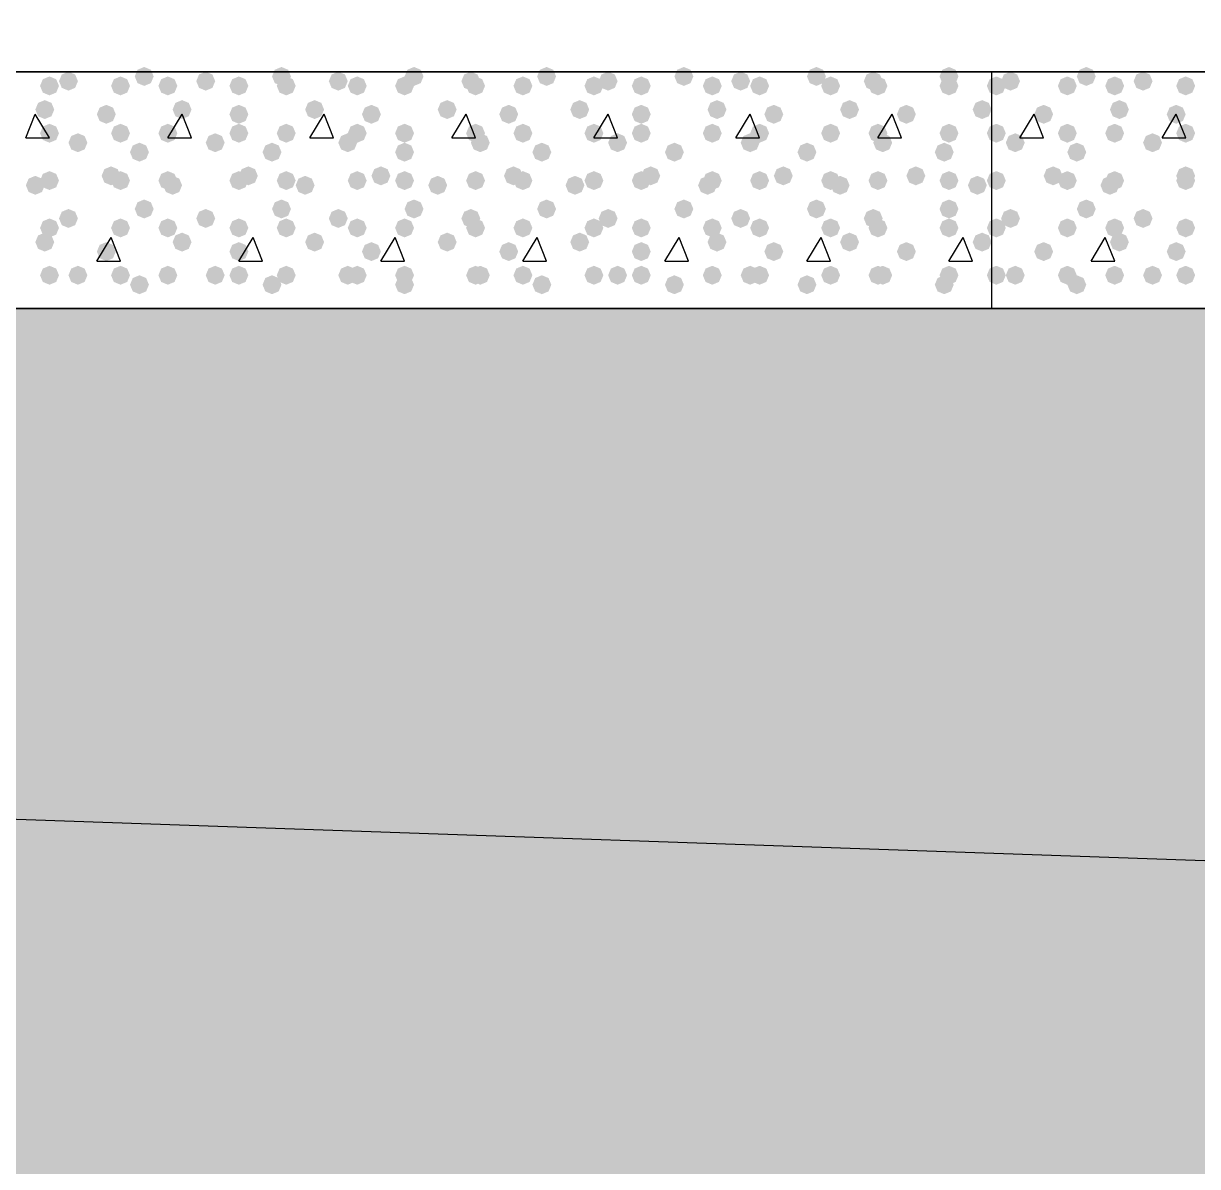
# Model space of a CAD drawing. Header units: millimetres. Extents: x 0 to 420, y 0 to 297.
# Drawn here: x 165.08 to 175.58, y 152.81 to 163.03 of the extents above; entities that cross this region are included whole.
import ezdxf

# ---------------------------------------------------------------- set-up
doc = ezdxf.new("R2010")
doc.units = ezdxf.units.MM
doc.layers.get('0').update_dxf_attribs({"linetype": 'CONTINUOUS'})

msp = doc.modelspace()

# ---------------------------------------------------------------- hatches: boundary and pattern name
at = {"true_color": 0x000008}
for points in [[(166.243, 162.56), (166.218129, 162.500204), (166.158333, 162.475333), (166.098538, 162.500204), (166.073667, 162.56), (166.098537, 162.619796), (166.158333, 162.644667), (166.218129, 162.619796)], [(167.470667, 162.56), (167.445796, 162.500204), (167.386, 162.475333), (167.326204, 162.500204), (167.301333, 162.56), (167.326204, 162.619796), (167.386, 162.644667), (167.445796, 162.619796)], [(168.656, 162.56), (168.631129, 162.500204), (168.571333, 162.475333), (168.511538, 162.500204), (168.486667, 162.56), (168.511537, 162.619796), (168.571333, 162.644667), (168.631129, 162.619796)], [(169.841333, 162.56), (169.816463, 162.500204), (169.756667, 162.475333), (169.696871, 162.500204), (169.672, 162.56), (169.696871, 162.619796), (169.756667, 162.644667), (169.816462, 162.619796)], [(171.069, 162.56), (171.044129, 162.500204), (170.984333, 162.475333), (170.924538, 162.500204), (170.899667, 162.56), (170.924537, 162.619796), (170.984333, 162.644667), (171.044129, 162.619796)], [(172.254333, 162.56), (172.229463, 162.500204), (172.169667, 162.475333), (172.109871, 162.500204), (172.085, 162.56), (172.109871, 162.619796), (172.169667, 162.644667), (172.229462, 162.619796)], [(173.439667, 162.56), (173.414796, 162.500204), (173.355, 162.475333), (173.295204, 162.500204), (173.270333, 162.56), (173.295204, 162.619796), (173.355, 162.644667), (173.414796, 162.619796)], [(165.396333, 162.475333), (165.371462, 162.415537), (165.311667, 162.390667), (165.251871, 162.415537), (165.227, 162.475333), (165.251871, 162.535129), (165.311667, 162.56), (165.371462, 162.535129)], [(165.565667, 162.517667), (165.540796, 162.457871), (165.481, 162.433), (165.421204, 162.457871), (165.396333, 162.517667), (165.421204, 162.577462), (165.481, 162.602333), (165.540796, 162.577463)], [(166.031333, 162.475333), (166.006463, 162.415537), (165.946667, 162.390667), (165.886871, 162.415537), (165.862, 162.475333), (165.886871, 162.535129), (165.946667, 162.56), (166.006462, 162.535129)], [(166.454667, 162.475333), (166.429796, 162.415537), (166.37, 162.390667), (166.310204, 162.415537), (166.285333, 162.475333), (166.310204, 162.535129), (166.37, 162.56), (166.429796, 162.535129)], [(166.793333, 162.517667), (166.768463, 162.457871), (166.708667, 162.433), (166.648871, 162.457871), (166.624, 162.517667), (166.648871, 162.577462), (166.708667, 162.602333), (166.768462, 162.577463)], [(167.089667, 162.475333), (167.064796, 162.415537), (167.005, 162.390667), (166.945204, 162.415537), (166.920333, 162.475333), (166.945204, 162.535129), (167.005, 162.56), (167.064796, 162.535129)], [(167.513, 162.475333), (167.488129, 162.415537), (167.428333, 162.390667), (167.368538, 162.415537), (167.343667, 162.475333), (167.368537, 162.535129), (167.428333, 162.56), (167.488129, 162.535129)], [(167.978667, 162.517667), (167.953796, 162.457871), (167.894, 162.433), (167.834204, 162.457871), (167.809333, 162.517667), (167.834204, 162.577462), (167.894, 162.602333), (167.953796, 162.577463)], [(168.148, 162.475333), (168.123129, 162.415537), (168.063333, 162.390667), (168.003537, 162.415537), (167.978667, 162.475333), (168.003537, 162.535129), (168.063333, 162.56), (168.123129, 162.535129)], [(168.571333, 162.475333), (168.546462, 162.415537), (168.486667, 162.390667), (168.426871, 162.415537), (168.402, 162.475333), (168.426871, 162.535129), (168.486667, 162.56), (168.546462, 162.535129)], [(169.164, 162.517667), (169.139129, 162.457871), (169.079333, 162.433), (169.019538, 162.457871), (168.994667, 162.517667), (169.019537, 162.577462), (169.079333, 162.602333), (169.139129, 162.577463)], [(169.206333, 162.475333), (169.181462, 162.415537), (169.121667, 162.390667), (169.061871, 162.415537), (169.037, 162.475333), (169.061871, 162.535129), (169.121667, 162.56), (169.181462, 162.535129)], [(169.629667, 162.475333), (169.604796, 162.415537), (169.545, 162.390667), (169.485204, 162.415537), (169.460333, 162.475333), (169.485204, 162.535129), (169.545, 162.56), (169.604796, 162.535129)], [(170.264667, 162.475333), (170.239796, 162.415537), (170.18, 162.390667), (170.120204, 162.415537), (170.095333, 162.475333), (170.120204, 162.535129), (170.18, 162.56), (170.239796, 162.535129)], [(170.391667, 162.517667), (170.366796, 162.457871), (170.307, 162.433), (170.247204, 162.457871), (170.222333, 162.517667), (170.247204, 162.577462), (170.307, 162.602333), (170.366796, 162.577463)], [(170.688, 162.475333), (170.663129, 162.415537), (170.603333, 162.390667), (170.543538, 162.415537), (170.518667, 162.475333), (170.543537, 162.535129), (170.603333, 162.56), (170.663129, 162.535129)], [(171.323, 162.475333), (171.298129, 162.415537), (171.238333, 162.390667), (171.178538, 162.415537), (171.153667, 162.475333), (171.178537, 162.535129), (171.238333, 162.56), (171.298129, 162.535129)], [(171.577, 162.517667), (171.552129, 162.457871), (171.492333, 162.433), (171.432538, 162.457871), (171.407667, 162.517667), (171.432537, 162.577462), (171.492333, 162.602333), (171.552129, 162.577463)], [(171.746333, 162.475333), (171.721462, 162.415537), (171.661667, 162.390667), (171.601871, 162.415537), (171.577, 162.475333), (171.601871, 162.535129), (171.661667, 162.56), (171.721462, 162.535129)], [(172.381333, 162.475333), (172.356462, 162.415537), (172.296667, 162.390667), (172.236871, 162.415537), (172.212, 162.475333), (172.236871, 162.535129), (172.296667, 162.56), (172.356462, 162.535129)], [(172.762333, 162.517667), (172.737462, 162.457871), (172.677667, 162.433), (172.617871, 162.457871), (172.593, 162.517667), (172.617871, 162.577462), (172.677667, 162.602333), (172.737462, 162.577463)], [(172.804667, 162.475333), (172.779796, 162.415537), (172.72, 162.390667), (172.660204, 162.415537), (172.635333, 162.475333), (172.660204, 162.535129), (172.72, 162.56), (172.779796, 162.535129)], [(173.439667, 162.475333), (173.414796, 162.415537), (173.355, 162.390667), (173.295204, 162.415537), (173.270333, 162.475333), (173.295204, 162.535129), (173.355, 162.56), (173.414796, 162.535129)], [(165.354, 162.263667), (165.329129, 162.203871), (165.269333, 162.179), (165.209538, 162.203871), (165.184667, 162.263667), (165.209537, 162.323462), (165.269333, 162.348333), (165.329129, 162.323463)], [(166.581667, 162.263667), (166.556796, 162.203871), (166.497, 162.179), (166.437204, 162.203871), (166.412333, 162.263667), (166.437204, 162.323462), (166.497, 162.348333), (166.556796, 162.323463)], [(167.767, 162.263667), (167.742129, 162.203871), (167.682333, 162.179), (167.622537, 162.203871), (167.597667, 162.263667), (167.622537, 162.323462), (167.682333, 162.348333), (167.742129, 162.323463)], [(168.952333, 162.263667), (168.927462, 162.203871), (168.867667, 162.179), (168.807871, 162.203871), (168.783, 162.263667), (168.807871, 162.323462), (168.867667, 162.348333), (168.927462, 162.323463)], [(170.137667, 162.263667), (170.112796, 162.203871), (170.053, 162.179), (169.993204, 162.203871), (169.968333, 162.263667), (169.993204, 162.323462), (170.053, 162.348333), (170.112796, 162.323463)], [(171.365333, 162.263667), (171.340462, 162.203871), (171.280667, 162.179), (171.220871, 162.203871), (171.196, 162.263667), (171.220871, 162.323462), (171.280667, 162.348333), (171.340462, 162.323463)], [(172.550667, 162.263667), (172.525796, 162.203871), (172.466, 162.179), (172.406204, 162.203871), (172.381333, 162.263667), (172.406204, 162.323462), (172.466, 162.348333), (172.525796, 162.323463)], [(173.736, 162.263667), (173.711129, 162.203871), (173.651333, 162.179), (173.591538, 162.203871), (173.566667, 162.263667), (173.591537, 162.323462), (173.651333, 162.348333), (173.711129, 162.323463)], [(165.904333, 162.221333), (165.879462, 162.161537), (165.819667, 162.136667), (165.759871, 162.161537), (165.735, 162.221333), (165.759871, 162.281129), (165.819667, 162.306), (165.879462, 162.281129)], [(167.089667, 162.221333), (167.064796, 162.161537), (167.005, 162.136667), (166.945204, 162.161537), (166.920333, 162.221333), (166.945204, 162.281129), (167.005, 162.306), (167.064796, 162.281129)], [(168.275, 162.221333), (168.250129, 162.161537), (168.190333, 162.136667), (168.130538, 162.161537), (168.105667, 162.221333), (168.130537, 162.281129), (168.190333, 162.306), (168.250129, 162.281129)], [(169.502667, 162.221333), (169.477796, 162.161537), (169.418, 162.136667), (169.358204, 162.161537), (169.333333, 162.221333), (169.358204, 162.281129), (169.418, 162.306), (169.477796, 162.281129)], [(170.688, 162.221333), (170.663129, 162.161537), (170.603333, 162.136667), (170.543538, 162.161537), (170.518667, 162.221333), (170.543537, 162.281129), (170.603333, 162.306), (170.663129, 162.281129)], [(171.873333, 162.221333), (171.848462, 162.161537), (171.788667, 162.136667), (171.728871, 162.161537), (171.704, 162.221333), (171.728871, 162.281129), (171.788667, 162.306), (171.848462, 162.281129)], [(173.058667, 162.221333), (173.033796, 162.161537), (172.974, 162.136667), (172.914204, 162.161537), (172.889333, 162.221333), (172.914204, 162.281129), (172.974, 162.306), (173.033796, 162.281129)], [(165.396333, 162.052), (165.371462, 161.992204), (165.311667, 161.967333), (165.251871, 161.992204), (165.227, 162.052), (165.251871, 162.111796), (165.311667, 162.136667), (165.371462, 162.111796)], [(166.031333, 162.052), (166.006463, 161.992204), (165.946667, 161.967333), (165.886871, 161.992204), (165.862, 162.052), (165.886871, 162.111796), (165.946667, 162.136667), (166.006462, 162.111796)], [(166.454667, 162.052), (166.429796, 161.992204), (166.37, 161.967333), (166.310204, 161.992204), (166.285333, 162.052), (166.310204, 162.111796), (166.37, 162.136667), (166.429796, 162.111796)], [(167.089667, 162.052), (167.064796, 161.992204), (167.005, 161.967333), (166.945204, 161.992204), (166.920333, 162.052), (166.945204, 162.111796), (167.005, 162.136667), (167.064796, 162.111796)], [(167.513, 162.052), (167.488129, 161.992204), (167.428333, 161.967333), (167.368538, 161.992204), (167.343667, 162.052), (167.368537, 162.111796), (167.428333, 162.136667), (167.488129, 162.111796)], [(168.148, 162.052), (168.123129, 161.992204), (168.063333, 161.967333), (168.003537, 161.992204), (167.978667, 162.052), (168.003537, 162.111796), (168.063333, 162.136667), (168.123129, 162.111796)], [(168.571333, 162.052), (168.546462, 161.992204), (168.486667, 161.967333), (168.426871, 161.992204), (168.402, 162.052), (168.426871, 162.111796), (168.486667, 162.136667), (168.546462, 162.111796)], [(169.206333, 162.052), (169.181462, 161.992204), (169.121667, 161.967333), (169.061871, 161.992204), (169.037, 162.052), (169.061871, 162.111796), (169.121667, 162.136667), (169.181462, 162.111796)], [(169.629667, 162.052), (169.604796, 161.992204), (169.545, 161.967333), (169.485204, 161.992204), (169.460333, 162.052), (169.485204, 162.111796), (169.545, 162.136667), (169.604796, 162.111796)], [(170.264667, 162.052), (170.239796, 161.992204), (170.18, 161.967333), (170.120204, 161.992204), (170.095333, 162.052), (170.120204, 162.111796), (170.18, 162.136667), (170.239796, 162.111796)], [(170.688, 162.052), (170.663129, 161.992204), (170.603333, 161.967333), (170.543538, 161.992204), (170.518667, 162.052), (170.543537, 162.111796), (170.603333, 162.136667), (170.663129, 162.111796)], [(171.323, 162.052), (171.298129, 161.992204), (171.238333, 161.967333), (171.178538, 161.992204), (171.153667, 162.052), (171.178537, 162.111796), (171.238333, 162.136667), (171.298129, 162.111796)], [(171.746333, 162.052), (171.721462, 161.992204), (171.661667, 161.967333), (171.601871, 161.992204), (171.577, 162.052), (171.601871, 162.111796), (171.661667, 162.136667), (171.721462, 162.111796)], [(172.381333, 162.052), (172.356462, 161.992204), (172.296667, 161.967333), (172.236871, 161.992204), (172.212, 162.052), (172.236871, 162.111796), (172.296667, 162.136667), (172.356462, 162.111796)], [(172.804667, 162.052), (172.779796, 161.992204), (172.72, 161.967333), (172.660204, 161.992204), (172.635333, 162.052), (172.660204, 162.111796), (172.72, 162.136667), (172.779796, 162.111796)], [(173.439667, 162.052), (173.414796, 161.992204), (173.355, 161.967333), (173.295204, 161.992204), (173.270333, 162.052), (173.295204, 162.111796), (173.355, 162.136667), (173.414796, 162.111796)], [(165.650333, 161.967333), (165.625462, 161.907537), (165.565667, 161.882667), (165.505871, 161.907537), (165.481, 161.967333), (165.505871, 162.027129), (165.565667, 162.052), (165.625462, 162.027129)], [(166.878, 161.967333), (166.853129, 161.907537), (166.793333, 161.882667), (166.733538, 161.907537), (166.708667, 161.967333), (166.733537, 162.027129), (166.793333, 162.052), (166.853129, 162.027129)], [(168.063333, 161.967333), (168.038462, 161.907537), (167.978667, 161.882667), (167.918871, 161.907537), (167.894, 161.967333), (167.918871, 162.027129), (167.978667, 162.052), (168.038462, 162.027129)], [(169.248667, 161.967333), (169.223796, 161.907537), (169.164, 161.882667), (169.104204, 161.907537), (169.079333, 161.967333), (169.104204, 162.027129), (169.164, 162.052), (169.223796, 162.027129)], [(170.476333, 161.967333), (170.451462, 161.907537), (170.391667, 161.882667), (170.331871, 161.907537), (170.307, 161.967333), (170.331871, 162.027129), (170.391667, 162.052), (170.451462, 162.027129)], [(171.661667, 161.967333), (171.636796, 161.907537), (171.577, 161.882667), (171.517204, 161.907537), (171.492333, 161.967333), (171.517204, 162.027129), (171.577, 162.052), (171.636796, 162.027129)], [(172.847, 161.967333), (172.822129, 161.907537), (172.762333, 161.882667), (172.702538, 161.907537), (172.677667, 161.967333), (172.702537, 162.027129), (172.762333, 162.052), (172.822129, 162.027129)], [(166.200667, 161.882667), (166.175796, 161.822871), (166.116, 161.798), (166.056204, 161.822871), (166.031333, 161.882667), (166.056204, 161.942462), (166.116, 161.967333), (166.175796, 161.942463)], [(167.386, 161.882667), (167.361129, 161.822871), (167.301333, 161.798), (167.241538, 161.822871), (167.216667, 161.882667), (167.241537, 161.942462), (167.301333, 161.967333), (167.361129, 161.942463)], [(168.571333, 161.882667), (168.546462, 161.822871), (168.486667, 161.798), (168.426871, 161.822871), (168.402, 161.882667), (168.426871, 161.942462), (168.486667, 161.967333), (168.546462, 161.942463)], [(169.799, 161.882667), (169.774129, 161.822871), (169.714333, 161.798), (169.654538, 161.822871), (169.629667, 161.882667), (169.654537, 161.942462), (169.714333, 161.967333), (169.774129, 161.942463)], [(170.984333, 161.882667), (170.959463, 161.822871), (170.899667, 161.798), (170.839871, 161.822871), (170.815, 161.882667), (170.839871, 161.942462), (170.899667, 161.967333), (170.959462, 161.942463)], [(172.169667, 161.882667), (172.144796, 161.822871), (172.085, 161.798), (172.025204, 161.822871), (172.000333, 161.882667), (172.025204, 161.942462), (172.085, 161.967333), (172.144796, 161.942463)], [(173.397333, 161.882667), (173.372462, 161.822871), (173.312667, 161.798), (173.252871, 161.822871), (173.228, 161.882667), (173.252871, 161.942462), (173.312667, 161.967333), (173.372462, 161.942463)], [(165.396333, 161.628667), (165.371462, 161.568871), (165.311667, 161.544), (165.251871, 161.568871), (165.227, 161.628667), (165.251871, 161.688462), (165.311667, 161.713333), (165.371462, 161.688463)], [(165.946667, 161.671), (165.921796, 161.611204), (165.862, 161.586333), (165.802204, 161.611204), (165.777333, 161.671), (165.802204, 161.730796), (165.862, 161.755667), (165.921796, 161.730796)], [(166.031333, 161.628667), (166.006463, 161.568871), (165.946667, 161.544), (165.886871, 161.568871), (165.862, 161.628667), (165.886871, 161.688462), (165.946667, 161.713333), (166.006462, 161.688463)], [(166.454667, 161.628667), (166.429796, 161.568871), (166.37, 161.544), (166.310204, 161.568871), (166.285333, 161.628667), (166.310204, 161.688462), (166.37, 161.713333), (166.429796, 161.688463)], [(167.089667, 161.628667), (167.064796, 161.568871), (167.005, 161.544), (166.945204, 161.568871), (166.920333, 161.628667), (166.945204, 161.688462), (167.005, 161.713333), (167.064796, 161.688463)], [(167.174333, 161.671), (167.149463, 161.611204), (167.089667, 161.586333), (167.029871, 161.611204), (167.005, 161.671), (167.029871, 161.730796), (167.089667, 161.755667), (167.149462, 161.730796)], [(167.513, 161.628667), (167.488129, 161.568871), (167.428333, 161.544), (167.368538, 161.568871), (167.343667, 161.628667), (167.368537, 161.688462), (167.428333, 161.713333), (167.488129, 161.688463)], [(168.148, 161.628667), (168.123129, 161.568871), (168.063333, 161.544), (168.003537, 161.568871), (167.978667, 161.628667), (168.003537, 161.688462), (168.063333, 161.713333), (168.123129, 161.688463)], [(168.359667, 161.671), (168.334796, 161.611204), (168.275, 161.586333), (168.215204, 161.611204), (168.190333, 161.671), (168.215204, 161.730796), (168.275, 161.755667), (168.334796, 161.730796)], [(168.571333, 161.628667), (168.546462, 161.568871), (168.486667, 161.544), (168.426871, 161.568871), (168.402, 161.628667), (168.426871, 161.688462), (168.486667, 161.713333), (168.546462, 161.688463)], [(169.206333, 161.628667), (169.181462, 161.568871), (169.121667, 161.544), (169.061871, 161.568871), (169.037, 161.628667), (169.061871, 161.688462), (169.121667, 161.713333), (169.181462, 161.688463)], [(169.545, 161.671), (169.520129, 161.611204), (169.460333, 161.586333), (169.400538, 161.611204), (169.375667, 161.671), (169.400537, 161.730796), (169.460333, 161.755667), (169.520129, 161.730796)], [(169.629667, 161.628667), (169.604796, 161.568871), (169.545, 161.544), (169.485204, 161.568871), (169.460333, 161.628667), (169.485204, 161.688462), (169.545, 161.713333), (169.604796, 161.688463)], [(170.264667, 161.628667), (170.239796, 161.568871), (170.18, 161.544), (170.120204, 161.568871), (170.095333, 161.628667), (170.120204, 161.688462), (170.18, 161.713333), (170.239796, 161.688463)], [(170.688, 161.628667), (170.663129, 161.568871), (170.603333, 161.544), (170.543538, 161.568871), (170.518667, 161.628667), (170.543537, 161.688462), (170.603333, 161.713333), (170.663129, 161.688463)], [(170.772667, 161.671), (170.747796, 161.611204), (170.688, 161.586333), (170.628204, 161.611204), (170.603333, 161.671), (170.628204, 161.730796), (170.688, 161.755667), (170.747796, 161.730796)], [(171.323, 161.628667), (171.298129, 161.568871), (171.238333, 161.544), (171.178538, 161.568871), (171.153667, 161.628667), (171.178537, 161.688462), (171.238333, 161.713333), (171.298129, 161.688463)], [(171.746333, 161.628667), (171.721462, 161.568871), (171.661667, 161.544), (171.601871, 161.568871), (171.577, 161.628667), (171.601871, 161.688462), (171.661667, 161.713333), (171.721462, 161.688463)], [(171.958, 161.671), (171.933129, 161.611204), (171.873333, 161.586333), (171.813538, 161.611204), (171.788667, 161.671), (171.813537, 161.730796), (171.873333, 161.755667), (171.933129, 161.730796)], [(172.381333, 161.628667), (172.356462, 161.568871), (172.296667, 161.544), (172.236871, 161.568871), (172.212, 161.628667), (172.236871, 161.688462), (172.296667, 161.713333), (172.356462, 161.688463)], [(172.804667, 161.628667), (172.779796, 161.568871), (172.72, 161.544), (172.660204, 161.568871), (172.635333, 161.628667), (172.660204, 161.688462), (172.72, 161.713333), (172.779796, 161.688463)], [(173.143333, 161.671), (173.118462, 161.611204), (173.058667, 161.586333), (172.998871, 161.611204), (172.974, 161.671), (172.998871, 161.730796), (173.058667, 161.755667), (173.118462, 161.730796)], [(173.439667, 161.628667), (173.414796, 161.568871), (173.355, 161.544), (173.295204, 161.568871), (173.270333, 161.628667), (173.295204, 161.688462), (173.355, 161.713333), (173.414796, 161.688463)], [(165.269333, 161.586333), (165.244463, 161.526537), (165.184667, 161.501667), (165.124871, 161.526537), (165.1, 161.586333), (165.124871, 161.646129), (165.184667, 161.671), (165.244462, 161.646129)], [(166.497, 161.586333), (166.472129, 161.526537), (166.412333, 161.501667), (166.352537, 161.526537), (166.327667, 161.586333), (166.352537, 161.646129), (166.412333, 161.671), (166.472129, 161.646129)], [(167.682333, 161.586333), (167.657463, 161.526537), (167.597667, 161.501667), (167.537871, 161.526537), (167.513, 161.586333), (167.537871, 161.646129), (167.597667, 161.671), (167.657462, 161.646129)], [(168.867667, 161.586333), (168.842796, 161.526537), (168.783, 161.501667), (168.723204, 161.526537), (168.698333, 161.586333), (168.723204, 161.646129), (168.783, 161.671), (168.842796, 161.646129)], [(170.095333, 161.586333), (170.070462, 161.526537), (170.010667, 161.501667), (169.950871, 161.526537), (169.926, 161.586333), (169.950871, 161.646129), (170.010667, 161.671), (170.070462, 161.646129)], [(171.280667, 161.586333), (171.255796, 161.526537), (171.196, 161.501667), (171.136204, 161.526537), (171.111333, 161.586333), (171.136204, 161.646129), (171.196, 161.671), (171.255796, 161.646129)], [(172.466, 161.586333), (172.441129, 161.526537), (172.381333, 161.501667), (172.321538, 161.526537), (172.296667, 161.586333), (172.321537, 161.646129), (172.381333, 161.671), (172.441129, 161.646129)], [(173.693667, 161.586333), (173.668796, 161.526537), (173.609, 161.501667), (173.549204, 161.526537), (173.524333, 161.586333), (173.549204, 161.646129), (173.609, 161.671), (173.668796, 161.646129)], [(165.565667, 161.29), (165.540796, 161.230204), (165.481, 161.205333), (165.421204, 161.230204), (165.396333, 161.29), (165.421204, 161.349796), (165.481, 161.374667), (165.540796, 161.349796)], [(166.243, 161.374667), (166.218129, 161.314871), (166.158333, 161.29), (166.098538, 161.314871), (166.073667, 161.374667), (166.098537, 161.434462), (166.158333, 161.459333), (166.218129, 161.434463)], [(166.793333, 161.29), (166.768463, 161.230204), (166.708667, 161.205333), (166.648871, 161.230204), (166.624, 161.29), (166.648871, 161.349796), (166.708667, 161.374667), (166.768462, 161.349796)], [(167.470667, 161.374667), (167.445796, 161.314871), (167.386, 161.29), (167.326204, 161.314871), (167.301333, 161.374667), (167.326204, 161.434462), (167.386, 161.459333), (167.445796, 161.434463)], [(167.978667, 161.29), (167.953796, 161.230204), (167.894, 161.205333), (167.834204, 161.230204), (167.809333, 161.29), (167.834204, 161.349796), (167.894, 161.374667), (167.953796, 161.349796)], [(168.656, 161.374667), (168.631129, 161.314871), (168.571333, 161.29), (168.511538, 161.314871), (168.486667, 161.374667), (168.511537, 161.434462), (168.571333, 161.459333), (168.631129, 161.434463)], [(169.164, 161.29), (169.139129, 161.230204), (169.079333, 161.205333), (169.019538, 161.230204), (168.994667, 161.29), (169.019537, 161.349796), (169.079333, 161.374667), (169.139129, 161.349796)], [(169.841333, 161.374667), (169.816463, 161.314871), (169.756667, 161.29), (169.696871, 161.314871), (169.672, 161.374667), (169.696871, 161.434462), (169.756667, 161.459333), (169.816462, 161.434463)], [(170.391667, 161.29), (170.366796, 161.230204), (170.307, 161.205333), (170.247204, 161.230204), (170.222333, 161.29), (170.247204, 161.349796), (170.307, 161.374667), (170.366796, 161.349796)], [(171.069, 161.374667), (171.044129, 161.314871), (170.984333, 161.29), (170.924538, 161.314871), (170.899667, 161.374667), (170.924537, 161.434462), (170.984333, 161.459333), (171.044129, 161.434463)], [(171.577, 161.29), (171.552129, 161.230204), (171.492333, 161.205333), (171.432538, 161.230204), (171.407667, 161.29), (171.432537, 161.349796), (171.492333, 161.374667), (171.552129, 161.349796)], [(172.254333, 161.374667), (172.229463, 161.314871), (172.169667, 161.29), (172.109871, 161.314871), (172.085, 161.374667), (172.109871, 161.434462), (172.169667, 161.459333), (172.229462, 161.434463)], [(172.762333, 161.29), (172.737462, 161.230204), (172.677667, 161.205333), (172.617871, 161.230204), (172.593, 161.29), (172.617871, 161.349796), (172.677667, 161.374667), (172.737462, 161.349796)], [(173.439667, 161.374667), (173.414796, 161.314871), (173.355, 161.29), (173.295204, 161.314871), (173.270333, 161.374667), (173.295204, 161.434462), (173.355, 161.459333), (173.414796, 161.434463)], [(165.396333, 161.205333), (165.371462, 161.145537), (165.311667, 161.120667), (165.251871, 161.145537), (165.227, 161.205333), (165.251871, 161.265129), (165.311667, 161.29), (165.371462, 161.265129)], [(166.031333, 161.205333), (166.006463, 161.145537), (165.946667, 161.120667), (165.886871, 161.145537), (165.862, 161.205333), (165.886871, 161.265129), (165.946667, 161.29), (166.006462, 161.265129)], [(166.454667, 161.205333), (166.429796, 161.145537), (166.37, 161.120667), (166.310204, 161.145537), (166.285333, 161.205333), (166.310204, 161.265129), (166.37, 161.29), (166.429796, 161.265129)], [(167.089667, 161.205333), (167.064796, 161.145537), (167.005, 161.120667), (166.945204, 161.145537), (166.920333, 161.205333), (166.945204, 161.265129), (167.005, 161.29), (167.064796, 161.265129)], [(167.513, 161.205333), (167.488129, 161.145537), (167.428333, 161.120667), (167.368538, 161.145537), (167.343667, 161.205333), (167.368537, 161.265129), (167.428333, 161.29), (167.488129, 161.265129)], [(168.148, 161.205333), (168.123129, 161.145537), (168.063333, 161.120667), (168.003537, 161.145537), (167.978667, 161.205333), (168.003537, 161.265129), (168.063333, 161.29), (168.123129, 161.265129)], [(168.571333, 161.205333), (168.546462, 161.145537), (168.486667, 161.120667), (168.426871, 161.145537), (168.402, 161.205333), (168.426871, 161.265129), (168.486667, 161.29), (168.546462, 161.265129)], [(169.206333, 161.205333), (169.181462, 161.145537), (169.121667, 161.120667), (169.061871, 161.145537), (169.037, 161.205333), (169.061871, 161.265129), (169.121667, 161.29), (169.181462, 161.265129)], [(169.629667, 161.205333), (169.604796, 161.145537), (169.545, 161.120667), (169.485204, 161.145537), (169.460333, 161.205333), (169.485204, 161.265129), (169.545, 161.29), (169.604796, 161.265129)], [(170.264667, 161.205333), (170.239796, 161.145537), (170.18, 161.120667), (170.120204, 161.145537), (170.095333, 161.205333), (170.120204, 161.265129), (170.18, 161.29), (170.239796, 161.265129)], [(170.688, 161.205333), (170.663129, 161.145537), (170.603333, 161.120667), (170.543538, 161.145537), (170.518667, 161.205333), (170.543537, 161.265129), (170.603333, 161.29), (170.663129, 161.265129)], [(171.323, 161.205333), (171.298129, 161.145537), (171.238333, 161.120667), (171.178538, 161.145537), (171.153667, 161.205333), (171.178537, 161.265129), (171.238333, 161.29), (171.298129, 161.265129)], [(171.746333, 161.205333), (171.721462, 161.145537), (171.661667, 161.120667), (171.601871, 161.145537), (171.577, 161.205333), (171.601871, 161.265129), (171.661667, 161.29), (171.721462, 161.265129)], [(172.381333, 161.205333), (172.356462, 161.145537), (172.296667, 161.120667), (172.236871, 161.145537), (172.212, 161.205333), (172.236871, 161.265129), (172.296667, 161.29), (172.356462, 161.265129)], [(172.804667, 161.205333), (172.779796, 161.145537), (172.72, 161.120667), (172.660204, 161.145537), (172.635333, 161.205333), (172.660204, 161.265129), (172.72, 161.29), (172.779796, 161.265129)], [(173.439667, 161.205333), (173.414796, 161.145537), (173.355, 161.120667), (173.295204, 161.145537), (173.270333, 161.205333), (173.295204, 161.265129), (173.355, 161.29), (173.414796, 161.265129)], [(165.354, 161.078333), (165.329129, 161.018537), (165.269333, 160.993667), (165.209538, 161.018537), (165.184667, 161.078333), (165.209537, 161.138129), (165.269333, 161.163), (165.329129, 161.138129)], [(166.581667, 161.078333), (166.556796, 161.018537), (166.497, 160.993667), (166.437204, 161.018537), (166.412333, 161.078333), (166.437204, 161.138129), (166.497, 161.163), (166.556796, 161.138129)], [(167.767, 161.078333), (167.742129, 161.018537), (167.682333, 160.993667), (167.622537, 161.018537), (167.597667, 161.078333), (167.622537, 161.138129), (167.682333, 161.163), (167.742129, 161.138129)], [(168.952333, 161.078333), (168.927462, 161.018537), (168.867667, 160.993667), (168.807871, 161.018537), (168.783, 161.078333), (168.807871, 161.138129), (168.867667, 161.163), (168.927462, 161.138129)], [(170.137667, 161.078333), (170.112796, 161.018537), (170.053, 160.993667), (169.993204, 161.018537), (169.968333, 161.078333), (169.993204, 161.138129), (170.053, 161.163), (170.112796, 161.138129)], [(171.365333, 161.078333), (171.340462, 161.018537), (171.280667, 160.993667), (171.220871, 161.018537), (171.196, 161.078333), (171.220871, 161.138129), (171.280667, 161.163), (171.340462, 161.138129)], [(172.550667, 161.078333), (172.525796, 161.018537), (172.466, 160.993667), (172.406204, 161.018537), (172.381333, 161.078333), (172.406204, 161.138129), (172.466, 161.163), (172.525796, 161.138129)], [(173.736, 161.078333), (173.711129, 161.018537), (173.651333, 160.993667), (173.591538, 161.018537), (173.566667, 161.078333), (173.591537, 161.138129), (173.651333, 161.163), (173.711129, 161.138129)], [(165.904333, 160.993667), (165.879462, 160.933871), (165.819667, 160.909), (165.759871, 160.933871), (165.735, 160.993667), (165.759871, 161.053462), (165.819667, 161.078333), (165.879462, 161.053463)], [(167.089667, 160.993667), (167.064796, 160.933871), (167.005, 160.909), (166.945204, 160.933871), (166.920333, 160.993667), (166.945204, 161.053462), (167.005, 161.078333), (167.064796, 161.053463)], [(168.275, 160.993667), (168.250129, 160.933871), (168.190333, 160.909), (168.130538, 160.933871), (168.105667, 160.993667), (168.130537, 161.053462), (168.190333, 161.078333), (168.250129, 161.053463)], [(169.502667, 160.993667), (169.477796, 160.933871), (169.418, 160.909), (169.358204, 160.933871), (169.333333, 160.993667), (169.358204, 161.053462), (169.418, 161.078333), (169.477796, 161.053463)], [(170.688, 160.993667), (170.663129, 160.933871), (170.603333, 160.909), (170.543538, 160.933871), (170.518667, 160.993667), (170.543537, 161.053462), (170.603333, 161.078333), (170.663129, 161.053463)], [(171.873333, 160.993667), (171.848462, 160.933871), (171.788667, 160.909), (171.728871, 160.933871), (171.704, 160.993667), (171.728871, 161.053462), (171.788667, 161.078333), (171.848462, 161.053463)], [(173.058667, 160.993667), (173.033796, 160.933871), (172.974, 160.909), (172.914204, 160.933871), (172.889333, 160.993667), (172.914204, 161.053462), (172.974, 161.078333), (173.033796, 161.053463)], [(165.396333, 160.782), (165.371462, 160.722204), (165.311667, 160.697333), (165.251871, 160.722204), (165.227, 160.782), (165.251871, 160.841796), (165.311667, 160.866667), (165.371462, 160.841796)], [(165.650333, 160.782), (165.625462, 160.722204), (165.565667, 160.697333), (165.505871, 160.722204), (165.481, 160.782), (165.505871, 160.841796), (165.565667, 160.866667), (165.625462, 160.841796)], [(166.031333, 160.782), (166.006463, 160.722204), (165.946667, 160.697333), (165.886871, 160.722204), (165.862, 160.782), (165.886871, 160.841796), (165.946667, 160.866667), (166.006462, 160.841796)], [(166.454667, 160.782), (166.429796, 160.722204), (166.37, 160.697333), (166.310204, 160.722204), (166.285333, 160.782), (166.310204, 160.841796), (166.37, 160.866667), (166.429796, 160.841796)], [(166.878, 160.782), (166.853129, 160.722204), (166.793333, 160.697333), (166.733538, 160.722204), (166.708667, 160.782), (166.733537, 160.841796), (166.793333, 160.866667), (166.853129, 160.841796)], [(167.089667, 160.782), (167.064796, 160.722204), (167.005, 160.697333), (166.945204, 160.722204), (166.920333, 160.782), (166.945204, 160.841796), (167.005, 160.866667), (167.064796, 160.841796)], [(167.513, 160.782), (167.488129, 160.722204), (167.428333, 160.697333), (167.368538, 160.722204), (167.343667, 160.782), (167.368537, 160.841796), (167.428333, 160.866667), (167.488129, 160.841796)], [(168.063333, 160.782), (168.038462, 160.722204), (167.978667, 160.697333), (167.918871, 160.722204), (167.894, 160.782), (167.918871, 160.841796), (167.978667, 160.866667), (168.038462, 160.841796)], [(168.148, 160.782), (168.123129, 160.722204), (168.063333, 160.697333), (168.003537, 160.722204), (167.978667, 160.782), (168.003537, 160.841796), (168.063333, 160.866667), (168.123129, 160.841796)], [(168.571333, 160.782), (168.546462, 160.722204), (168.486667, 160.697333), (168.426871, 160.722204), (168.402, 160.782), (168.426871, 160.841796), (168.486667, 160.866667), (168.546462, 160.841796)], [(169.206333, 160.782), (169.181462, 160.722204), (169.121667, 160.697333), (169.061871, 160.722204), (169.037, 160.782), (169.061871, 160.841796), (169.121667, 160.866667), (169.181462, 160.841796)], [(169.248667, 160.782), (169.223796, 160.722204), (169.164, 160.697333), (169.104204, 160.722204), (169.079333, 160.782), (169.104204, 160.841796), (169.164, 160.866667), (169.223796, 160.841796)], [(169.629667, 160.782), (169.604796, 160.722204), (169.545, 160.697333), (169.485204, 160.722204), (169.460333, 160.782), (169.485204, 160.841796), (169.545, 160.866667), (169.604796, 160.841796)], [(170.264667, 160.782), (170.239796, 160.722204), (170.18, 160.697333), (170.120204, 160.722204), (170.095333, 160.782), (170.120204, 160.841796), (170.18, 160.866667), (170.239796, 160.841796)], [(170.476333, 160.782), (170.451462, 160.722204), (170.391667, 160.697333), (170.331871, 160.722204), (170.307, 160.782), (170.331871, 160.841796), (170.391667, 160.866667), (170.451462, 160.841796)], [(170.688, 160.782), (170.663129, 160.722204), (170.603333, 160.697333), (170.543538, 160.722204), (170.518667, 160.782), (170.543537, 160.841796), (170.603333, 160.866667), (170.663129, 160.841796)], [(171.323, 160.782), (171.298129, 160.722204), (171.238333, 160.697333), (171.178538, 160.722204), (171.153667, 160.782), (171.178537, 160.841796), (171.238333, 160.866667), (171.298129, 160.841796)], [(171.661667, 160.782), (171.636796, 160.722204), (171.577, 160.697333), (171.517204, 160.722204), (171.492333, 160.782), (171.517204, 160.841796), (171.577, 160.866667), (171.636796, 160.841796)], [(171.746333, 160.782), (171.721462, 160.722204), (171.661667, 160.697333), (171.601871, 160.722204), (171.577, 160.782), (171.601871, 160.841796), (171.661667, 160.866667), (171.721462, 160.841796)], [(172.381333, 160.782), (172.356462, 160.722204), (172.296667, 160.697333), (172.236871, 160.722204), (172.212, 160.782), (172.236871, 160.841796), (172.296667, 160.866667), (172.356462, 160.841796)], [(172.804667, 160.782), (172.779796, 160.722204), (172.72, 160.697333), (172.660204, 160.722204), (172.635333, 160.782), (172.660204, 160.841796), (172.72, 160.866667), (172.779796, 160.841796)], [(172.847, 160.782), (172.822129, 160.722204), (172.762333, 160.697333), (172.702538, 160.722204), (172.677667, 160.782), (172.702537, 160.841796), (172.762333, 160.866667), (172.822129, 160.841796)], [(173.439667, 160.782), (173.414796, 160.722204), (173.355, 160.697333), (173.295204, 160.722204), (173.270333, 160.782), (173.295204, 160.841796), (173.355, 160.866667), (173.414796, 160.841796)], [(166.200667, 160.697333), (166.175796, 160.637537), (166.116, 160.612667), (166.056204, 160.637537), (166.031333, 160.697333), (166.056204, 160.757129), (166.116, 160.782), (166.175796, 160.757129)], [(167.386, 160.697333), (167.361129, 160.637537), (167.301333, 160.612667), (167.241538, 160.637537), (167.216667, 160.697333), (167.241537, 160.757129), (167.301333, 160.782), (167.361129, 160.757129)], [(168.571333, 160.697333), (168.546462, 160.637537), (168.486667, 160.612667), (168.426871, 160.637537), (168.402, 160.697333), (168.426871, 160.757129), (168.486667, 160.782), (168.546462, 160.757129)], [(169.799, 160.697333), (169.774129, 160.637537), (169.714333, 160.612667), (169.654538, 160.637537), (169.629667, 160.697333), (169.654537, 160.757129), (169.714333, 160.782), (169.774129, 160.757129)], [(170.984333, 160.697333), (170.959463, 160.637537), (170.899667, 160.612667), (170.839871, 160.637537), (170.815, 160.697333), (170.839871, 160.757129), (170.899667, 160.782), (170.959462, 160.757129)], [(172.169667, 160.697333), (172.144796, 160.637537), (172.085, 160.612667), (172.025204, 160.637537), (172.000333, 160.697333), (172.025204, 160.757129), (172.085, 160.782), (172.144796, 160.757129)], [(173.397333, 160.697333), (173.372462, 160.637537), (173.312667, 160.612667), (173.252871, 160.637537), (173.228, 160.697333), (173.252871, 160.757129), (173.312667, 160.782), (173.372462, 160.757129)]]:
    msp.add_hatch(color=0, dxfattribs=at).paths.add_polyline_path(points, flags=0)
at = {"true_color": 0x000007}
for points in [[(174.667333, 162.56), (174.642462, 162.500204), (174.582667, 162.475333), (174.522871, 162.500204), (174.498, 162.56), (174.522871, 162.619796), (174.582667, 162.644667), (174.642462, 162.619796)], [(173.863, 162.475333), (173.838129, 162.415537), (173.778333, 162.390667), (173.718538, 162.415537), (173.693667, 162.475333), (173.718537, 162.535129), (173.778333, 162.56), (173.838129, 162.535129)], [(173.99, 162.517667), (173.965129, 162.457871), (173.905333, 162.433), (173.845538, 162.457871), (173.820667, 162.517667), (173.845537, 162.577462), (173.905333, 162.602333), (173.965129, 162.577463)], [(174.498, 162.475333), (174.473129, 162.415537), (174.413333, 162.390667), (174.353538, 162.415537), (174.328667, 162.475333), (174.353537, 162.535129), (174.413333, 162.56), (174.473129, 162.535129)], [(174.921333, 162.475333), (174.896462, 162.415537), (174.836667, 162.390667), (174.776871, 162.415537), (174.752, 162.475333), (174.776871, 162.535129), (174.836667, 162.56), (174.896462, 162.535129)], [(175.175333, 162.517667), (175.150462, 162.457871), (175.090667, 162.433), (175.030871, 162.457871), (175.006, 162.517667), (175.030871, 162.577462), (175.090667, 162.602333), (175.150462, 162.577463)], [(175.556333, 162.475333), (175.531462, 162.415537), (175.471667, 162.390667), (175.411871, 162.415537), (175.387, 162.475333), (175.411871, 162.535129), (175.471667, 162.56), (175.531462, 162.535129)], [(174.963667, 162.263667), (174.938796, 162.203871), (174.879, 162.179), (174.819204, 162.203871), (174.794333, 162.263667), (174.819204, 162.323462), (174.879, 162.348333), (174.938796, 162.323463)], [(174.286333, 162.221333), (174.261462, 162.161537), (174.201667, 162.136667), (174.141871, 162.161537), (174.117, 162.221333), (174.141871, 162.281129), (174.201667, 162.306), (174.261462, 162.281129)], [(175.471667, 162.221333), (175.446796, 162.161537), (175.387, 162.136667), (175.327204, 162.161537), (175.302333, 162.221333), (175.327204, 162.281129), (175.387, 162.306), (175.446796, 162.281129)], [(173.863, 162.052), (173.838129, 161.992204), (173.778333, 161.967333), (173.718538, 161.992204), (173.693667, 162.052), (173.718537, 162.111796), (173.778333, 162.136667), (173.838129, 162.111796)], [(174.498, 162.052), (174.473129, 161.992204), (174.413333, 161.967333), (174.353538, 161.992204), (174.328667, 162.052), (174.353537, 162.111796), (174.413333, 162.136667), (174.473129, 162.111796)], [(174.921333, 162.052), (174.896462, 161.992204), (174.836667, 161.967333), (174.776871, 161.992204), (174.752, 162.052), (174.776871, 162.111796), (174.836667, 162.136667), (174.896462, 162.111796)], [(175.556333, 162.052), (175.531462, 161.992204), (175.471667, 161.967333), (175.411871, 161.992204), (175.387, 162.052), (175.411871, 162.111796), (175.471667, 162.136667), (175.531462, 162.111796)], [(174.032333, 161.967333), (174.007462, 161.907537), (173.947667, 161.882667), (173.887871, 161.907537), (173.863, 161.967333), (173.887871, 162.027129), (173.947667, 162.052), (174.007462, 162.027129)], [(175.26, 161.967333), (175.235129, 161.907537), (175.175333, 161.882667), (175.115538, 161.907537), (175.090667, 161.967333), (175.115537, 162.027129), (175.175333, 162.052), (175.235129, 162.027129)], [(174.582667, 161.882667), (174.557796, 161.822871), (174.498, 161.798), (174.438204, 161.822871), (174.413333, 161.882667), (174.438204, 161.942462), (174.498, 161.967333), (174.557796, 161.942463)], [(173.863, 161.628667), (173.838129, 161.568871), (173.778333, 161.544), (173.718538, 161.568871), (173.693667, 161.628667), (173.718537, 161.688462), (173.778333, 161.713333), (173.838129, 161.688463)], [(174.371, 161.671), (174.346129, 161.611204), (174.286333, 161.586333), (174.226538, 161.611204), (174.201667, 161.671), (174.226537, 161.730796), (174.286333, 161.755667), (174.346129, 161.730796)], [(174.498, 161.628667), (174.473129, 161.568871), (174.413333, 161.544), (174.353538, 161.568871), (174.328667, 161.628667), (174.353537, 161.688462), (174.413333, 161.713333), (174.473129, 161.688463)], [(174.921333, 161.628667), (174.896462, 161.568871), (174.836667, 161.544), (174.776871, 161.568871), (174.752, 161.628667), (174.776871, 161.688462), (174.836667, 161.713333), (174.896462, 161.688463)], [(175.556333, 161.671), (175.531462, 161.611204), (175.471667, 161.586333), (175.411871, 161.611204), (175.387, 161.671), (175.411871, 161.730796), (175.471667, 161.755667), (175.531462, 161.730796)], [(175.556333, 161.628667), (175.531462, 161.568871), (175.471667, 161.544), (175.411871, 161.568871), (175.387, 161.628667), (175.411871, 161.688462), (175.471667, 161.713333), (175.531462, 161.688463)], [(174.879, 161.586333), (174.854129, 161.526537), (174.794333, 161.501667), (174.734537, 161.526537), (174.709667, 161.586333), (174.734537, 161.646129), (174.794333, 161.671), (174.854129, 161.646129)], [(173.99, 161.29), (173.965129, 161.230204), (173.905333, 161.205333), (173.845538, 161.230204), (173.820667, 161.29), (173.845537, 161.349796), (173.905333, 161.374667), (173.965129, 161.349796)], [(174.667333, 161.374667), (174.642462, 161.314871), (174.582667, 161.29), (174.522871, 161.314871), (174.498, 161.374667), (174.522871, 161.434462), (174.582667, 161.459333), (174.642462, 161.434463)], [(175.175333, 161.29), (175.150462, 161.230204), (175.090667, 161.205333), (175.030871, 161.230204), (175.006, 161.29), (175.030871, 161.349796), (175.090667, 161.374667), (175.150462, 161.349796)], [(173.863, 161.205333), (173.838129, 161.145537), (173.778333, 161.120667), (173.718538, 161.145537), (173.693667, 161.205333), (173.718537, 161.265129), (173.778333, 161.29), (173.838129, 161.265129)], [(174.498, 161.205333), (174.473129, 161.145537), (174.413333, 161.120667), (174.353538, 161.145537), (174.328667, 161.205333), (174.353537, 161.265129), (174.413333, 161.29), (174.473129, 161.265129)], [(174.921333, 161.205333), (174.896462, 161.145537), (174.836667, 161.120667), (174.776871, 161.145537), (174.752, 161.205333), (174.776871, 161.265129), (174.836667, 161.29), (174.896462, 161.265129)], [(175.556333, 161.205333), (175.531462, 161.145537), (175.471667, 161.120667), (175.411871, 161.145537), (175.387, 161.205333), (175.411871, 161.265129), (175.471667, 161.29), (175.531462, 161.265129)], [(174.963667, 161.078333), (174.938796, 161.018537), (174.879, 160.993667), (174.819204, 161.018537), (174.794333, 161.078333), (174.819204, 161.138129), (174.879, 161.163), (174.938796, 161.138129)], [(174.286333, 160.993667), (174.261462, 160.933871), (174.201667, 160.909), (174.141871, 160.933871), (174.117, 160.993667), (174.141871, 161.053462), (174.201667, 161.078333), (174.261462, 161.053463)], [(175.471667, 160.993667), (175.446796, 160.933871), (175.387, 160.909), (175.327204, 160.933871), (175.302333, 160.993667), (175.327204, 161.053462), (175.387, 161.078333), (175.446796, 161.053463)], [(173.863, 160.782), (173.838129, 160.722204), (173.778333, 160.697333), (173.718538, 160.722204), (173.693667, 160.782), (173.718537, 160.841796), (173.778333, 160.866667), (173.838129, 160.841796)], [(174.032333, 160.782), (174.007462, 160.722204), (173.947667, 160.697333), (173.887871, 160.722204), (173.863, 160.782), (173.887871, 160.841796), (173.947667, 160.866667), (174.007462, 160.841796)], [(174.498, 160.782), (174.473129, 160.722204), (174.413333, 160.697333), (174.353538, 160.722204), (174.328667, 160.782), (174.353537, 160.841796), (174.413333, 160.866667), (174.473129, 160.841796)], [(174.921333, 160.782), (174.896462, 160.722204), (174.836667, 160.697333), (174.776871, 160.722204), (174.752, 160.782), (174.776871, 160.841796), (174.836667, 160.866667), (174.896462, 160.841796)], [(175.26, 160.782), (175.235129, 160.722204), (175.175333, 160.697333), (175.115538, 160.722204), (175.090667, 160.782), (175.115537, 160.841796), (175.175333, 160.866667), (175.235129, 160.841796)], [(175.556333, 160.782), (175.531462, 160.722204), (175.471667, 160.697333), (175.411871, 160.722204), (175.387, 160.782), (175.411871, 160.841796), (175.471667, 160.866667), (175.531462, 160.841796)], [(174.582667, 160.697333), (174.557796, 160.637537), (174.498, 160.612667), (174.438204, 160.637537), (174.413333, 160.697333), (174.438204, 160.757129), (174.498, 160.782), (174.557796, 160.757129)]]:
    msp.add_hatch(color=0, dxfattribs=at).paths.add_polyline_path(points, flags=0)
at = {"true_color": 0x000008}
h = msp.add_hatch(color=0, dxfattribs=at)
h.paths.add_polyline_path([(379.603, 160.485667), (33.528, 160.485667), (379.603, 148.463)], flags=0)
h.paths.add_polyline_path([(33.528, 160.485667), (379.603, 148.463), (33.528, 148.463)], flags=0)

# ---------------------------------------------------------------- linework, layer by layer
at = {"color": 0, "true_color": 0x000007}
for points in [[(32.469667, 183.811333), (32.469667, 160.485667), (380.661333, 160.485667), (380.661333, 183.811333), (218.228333, 183.811333), (218.228333, 204.978), (194.902667, 204.978), (194.902667, 183.811333)], [(32.469667, 183.811333), (32.469667, 160.485667), (380.661333, 160.485667), (380.661333, 183.811333), (218.228333, 183.811333), (218.228333, 204.978), (194.902667, 204.978), (194.902667, 183.811333)], [(173.736, 162.602333), (173.736, 160.485667), (175.852667, 160.485667), (175.852667, 162.602333)]]:
    msp.add_lwpolyline(points, close=True, dxfattribs=at)
at = {"color": 0, "true_color": 0x0000fd}
msp.add_lwpolyline([(34.586333, 162.602333), (378.544667, 162.602333), (378.544667, 181.694667), (216.111667, 181.694667), (216.111667, 202.861333), (197.019333, 202.861333), (197.019333, 181.694667), (34.586333, 181.694667)], close=True, dxfattribs=at)
at = {"color": 0, "true_color": 0x000007}
for points in [[(173.736, 162.602333), (154.643667, 162.602333)], [(173.99, 162.009667), (174.117, 162.221333)], [(174.201667, 162.009667), (174.117, 162.221333)], [(175.26, 162.009667), (175.387, 162.221333)], [(175.471667, 162.009667), (175.387, 162.221333)], [(173.99, 162.009667), (174.201667, 162.009667)], [(175.26, 162.009667), (175.471667, 162.009667)], [(174.625, 160.909), (174.752, 161.120667)], [(174.836667, 160.909), (174.752, 161.120667)], [(174.625, 160.909), (174.836667, 160.909)], [(154.643667, 160.485667), (173.736, 160.485667)]]:
    msp.add_lwpolyline(points, dxfattribs=at)
at = {"color": 0, "true_color": 0x000008}
for points in [[(165.1, 162.009667), (165.184667, 162.221333)], [(165.311667, 162.009667), (165.184667, 162.221333)], [(166.37, 162.009667), (166.497, 162.221333)], [(166.581667, 162.009667), (166.497, 162.221333)], [(167.64, 162.009667), (167.767, 162.221333)], [(167.851667, 162.009667), (167.767, 162.221333)], [(168.91, 162.009667), (169.037, 162.221333)], [(169.121667, 162.009667), (169.037, 162.221333)], [(170.18, 162.009667), (170.307, 162.221333)], [(170.391667, 162.009667), (170.307, 162.221333)], [(171.45, 162.009667), (171.577, 162.221333)], [(171.661667, 162.009667), (171.577, 162.221333)], [(172.72, 162.009667), (172.847, 162.221333)], [(172.931667, 162.009667), (172.847, 162.221333)], [(165.1, 162.009667), (165.311667, 162.009667)], [(166.37, 162.009667), (166.581667, 162.009667)], [(167.64, 162.009667), (167.851667, 162.009667)], [(168.91, 162.009667), (169.121667, 162.009667)], [(170.18, 162.009667), (170.391667, 162.009667)], [(171.45, 162.009667), (171.661667, 162.009667)], [(172.72, 162.009667), (172.931667, 162.009667)], [(165.735, 160.909), (165.862, 161.120667)], [(165.946667, 160.909), (165.862, 161.120667)], [(167.005, 160.909), (167.132, 161.120667)], [(167.216667, 160.909), (167.132, 161.120667)], [(168.275, 160.909), (168.402, 161.120667)], [(168.486667, 160.909), (168.402, 161.120667)], [(169.545, 160.909), (169.672, 161.120667)], [(169.756667, 160.909), (169.672, 161.120667)], [(170.815, 160.909), (170.942, 161.120667)], [(171.026667, 160.909), (170.942, 161.120667)], [(172.085, 160.909), (172.212, 161.120667)], [(172.296667, 160.909), (172.212, 161.120667)], [(173.355, 160.909), (173.482, 161.120667)], [(173.566667, 160.909), (173.482, 161.120667)], [(165.735, 160.909), (165.946667, 160.909)], [(167.005, 160.909), (167.216667, 160.909)], [(168.275, 160.909), (168.486667, 160.909)], [(169.545, 160.909), (169.756667, 160.909)], [(170.815, 160.909), (171.026667, 160.909)], [(172.085, 160.909), (172.296667, 160.909)], [(173.355, 160.909), (173.566667, 160.909)]]:
    msp.add_lwpolyline(points, dxfattribs=at)
for points in [[(379.603, 160.485667), (33.528, 160.485667), (379.603, 148.463)], [(33.528, 160.485667), (379.603, 148.463), (33.528, 148.463)]]:
    msp.add_lwpolyline(points, close=True, dxfattribs=at)

doc.saveas('drawing.dxf')
